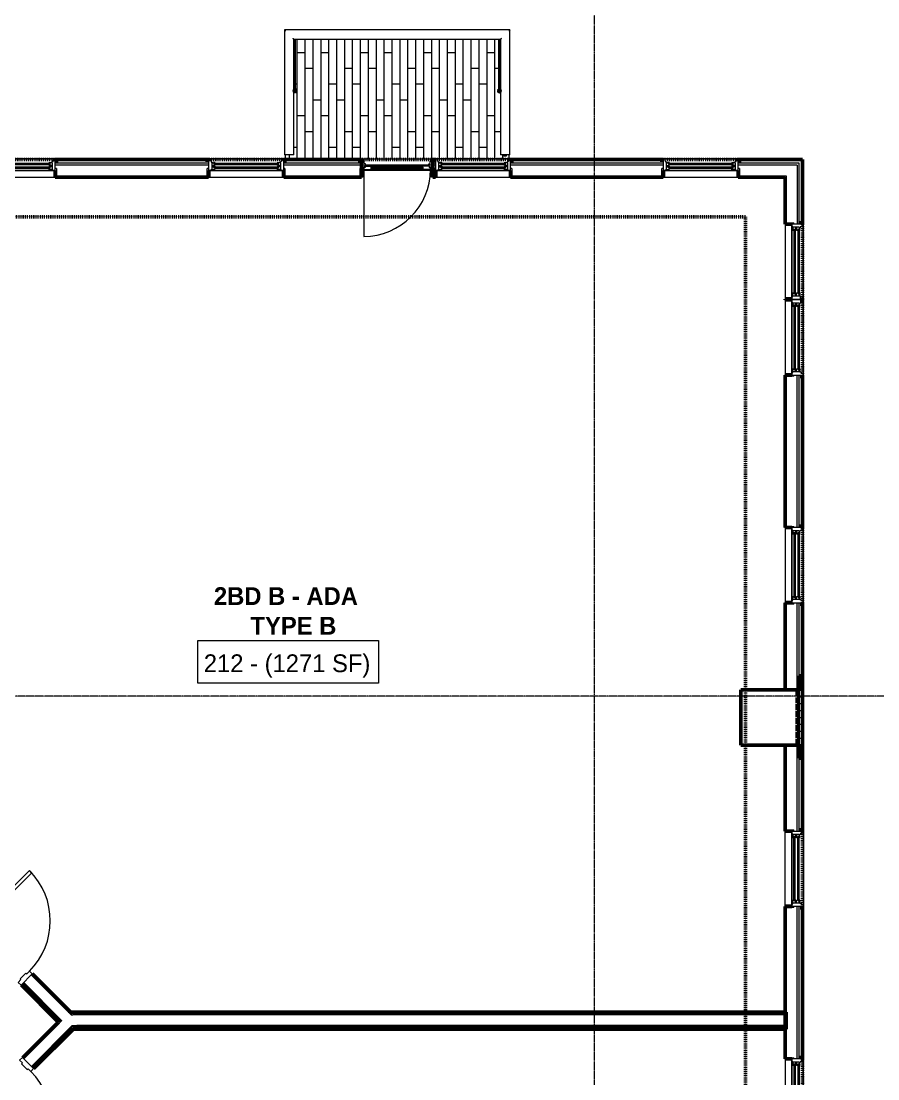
# Model space of a CAD drawing. Header units: inches. Extents: x -4235 to -464, y 9767 to 12463.
# Drawn here: x -2463 to -2030, y 11654 to 12189 of the extents above; entities that cross this region are included whole.
import ezdxf

# ---------------------------------------------------------------- set-up
doc = ezdxf.new("R2010")
doc.units = ezdxf.units.IN
doc.header["$MEASUREMENT"] = 0
doc.linetypes.add('Dash 1_16_', pattern=[0.125, 0.0625, -0.0625])
doc.linetypes.add('Grid Line 1_2_', pattern=[0.875, 0.5, -0.125, 0.125, -0.125])
for name, color, linetype, lineweight in [('0-1', 7, 'Continuous', 5), ('0-2', 50, 'Continuous', 9), ('A-AREA-IDEN', 2, 'Continuous', 9), ('A-DOOR-1', 10, 'Continuous', 20), ('A-DOOR-2', 50, 'Continuous', 9), ('A-DOOR-3', 31, 'Continuous', 9), ('A-DOOR-4', 31, 'Continuous', 20), ('A-DOOR-FRAM', 31, 'Continuous', 9), ('A-DOOR-FRAM-1', 10, 'Continuous', 20), ('A-DOOR-FRAM-2', 31, 'Continuous', 20), ('A-DOOR-GLAZ', 31, 'Continuous', 9), ('A-FLOR-3', 192, 'Continuous', 9), ('A-FLOR-HRAL', 11, 'Continuous', 9), ('A-FLOR-PATT-1', 9, 'Continuous', 9), ('A-GENM', 5, 'Continuous', 9), ('A-GENM-3', 5, 'Continuous', 50), ('A-GLAZ-1', 151, 'Continuous', 9), ('A-GLAZ-2', 151, 'Continuous', 20), ('A-GLAZ-3', 151, 'Continuous', 50), ('A-WALL', 113, 'Continuous', 13), ('A-WALL-2', 250, 'Continuous', 13), ('A-WALL-4', 113, 'Continuous', 50), ('A-WALL-5', 113, 'Continuous', 9), ('C-PROP-LINE-1', 91, 'Dash 1_16_', 50), ('I-WALL-1', 7, 'Continuous', 50), ('S-GRID-1', 1, 'Grid Line 1_2_', 9)]:
    doc.layers.add(name, color=color, linetype=linetype, lineweight=lineweight)
doc.styles.add('Century Gothic', font='ufonts.com_century-gothic.ttf', dxfattribs={"height": 9})
doc.styles.add('Century Gothic_B', font='GOTHICB.TTF', dxfattribs={"height": 9})

# ---------------------------------------------------------------- blocks, each defined once
blk = doc.blocks.new('HOLLOW METAL - UNIT DOOR-2191978-BACKGROUND - 2ND FLOOR')
at = {"layer": 'A-DOOR-1'}
for p, q in [((18, 40.125), (16.25, 40.125)), ((16.25, 40.125), (16.25, 4.125)), ((18, 4.125), (18, 40.125)), ((16.25, 4.125), (18, 4.125))]:
    blk.add_line(p, q, dxfattribs=at)
at = {"layer": 'A-DOOR-2'}
blk.add_arc((18, 4.125), 36, 90, 180, dxfattribs=at)
at = {"layer": 'A-DOOR-FRAM-1'}
for p, q in [((-18, 4.125), (-20, 4.125)), ((-20, 4.125), (-20, -3.875)), ((-18, 2.1875), (-18, 4.125)), ((-17.375, 2.1875), (-18, 2.1875)), ((-17.375, -1.9375), (-17.375, 2.1875)), ((18, 2.1875), (17.375, 2.1875)), ((17.375, 2.1875), (17.375, -1.9375)), ((18, 4.125), (18, 2.1875)), ((20, 4.125), (18, 4.125)), ((20, -3.875), (20, 4.125)), ((-20, -3.875), (-18, -3.875)), ((-18, -3.875), (-18, -1.9375)), ((-18, -1.9375), (-17.375, -1.9375)), ((17.375, -1.9375), (18, -1.9375)), ((18, -1.9375), (18, -3.875)), ((18, -3.875), (20, -3.875))]:
    blk.add_line(p, q, dxfattribs=at)
blk = doc.blocks.new('HOLLOW METAL - UNIT DOOR-2191977-BACKGROUND - 2ND FLOOR')
at = {"layer": 'A-DOOR-1'}
for p, q in [((16.25, -4.125), (18, -4.125)), ((16.25, -40.125), (16.25, -4.125)), ((18, -4.125), (18, -40.125)), ((18, -40.125), (16.25, -40.125))]:
    blk.add_line(p, q, dxfattribs=at)
at = {"layer": 'A-DOOR-2'}
blk.add_arc((18, -4.125), 36, 180, 270, dxfattribs=at)
at = {"layer": 'A-DOOR-FRAM-1'}
for p, q in [((-20, 3.875), (-18, 3.875)), ((-20, -4.125), (-20, 3.875)), ((-18, 3.875), (-18, 1.9375)), ((-18, 1.9375), (-17.375, 1.9375)), ((-17.375, 1.9375), (-17.375, -2.1875)), ((17.375, 1.9375), (18, 1.9375)), ((17.375, -2.1875), (17.375, 1.9375)), ((18, 3.875), (20, 3.875)), ((18, 1.9375), (18, 3.875)), ((20, 3.875), (20, -4.125)), ((-18, -4.125), (-20, -4.125)), ((-18, -2.1875), (-18, -4.125)), ((-17.375, -2.1875), (-18, -2.1875)), ((18, -2.1875), (17.375, -2.1875)), ((18, -4.125), (18, -2.1875)), ((20, -4.125), (18, -4.125))]:
    blk.add_line(p, q, dxfattribs=at)
blk = doc.blocks.new('CTR - 1st Phase - Common Walls_rvt-1-BACKGROUND - 2ND FLOOR')
at = {"layer": 'A-WALL-2'}
for p, q in [((-2458.22, 11706.15), (-2439.39, 11687.32)), ((-2462.9, 11701.46), (-2444.08, 11682.64)), ((-2462.46, 11701.9), (-2443.64, 11683.08)), ((-2462.11, 11702.26), (-2443.28, 11683.43)), ((-2439.39, 11687.32), (-2438.95, 11686.88)), ((-2438.95, 11686.88), (-2438.69, 11686.61)), ((-2438.69, 11686.61), (-2437.8, 11686.61)), ((-2438.06, 11685.99), (-2438.69, 11686.61)), ((-2076.17, 11686.61), (-2437.8, 11686.61)), ((-2443.64, 11682.19), (-2462.11, 11663.72)), ((-2444.08, 11682.64), (-2443.64, 11682.19)), ((-2443.64, 11683.08), (-2443.19, 11682.64)), ((-2443.19, 11682.64), (-2443.64, 11682.19)), ((-2443.19, 11682.64), (-2443.64, 11682.19)), ((-2443.28, 11683.43), (-2442.84, 11682.99)), ((-2442.84, 11682.99), (-2443.19, 11682.64)), ((-2442.84, 11682.99), (-2443.19, 11682.64)), ((-2438.06, 11685.99), (-2437.18, 11685.99)), ((-2076.17, 11685.99), (-2437.18, 11685.99)), ((-2437.56, 11680.49), (-2458.22, 11659.83)), ((-2437.36, 11679.99), (-2457.87, 11659.48)), ((-2437.1, 11679.36), (-2457.42, 11659.04)), ((-2437.56, 11680.49), (-2436.86, 11680.49)), ((-2437.36, 11679.99), (-2436.47, 11679.99)), ((-2436.86, 11680.49), (-2435.26, 11680.49)), ((-2436.47, 11679.99), (-2435.76, 11679.99)), ((-2076.17, 11679.36), (-2436.39, 11679.36)), ((-2076.17, 11679.99), (-2435.76, 11679.99)), ((-2076.17, 11680.49), (-2435.26, 11680.49))]:
    blk.add_line(p, q, dxfattribs=at)
at = {"layer": 'I-WALL-1'}
for p, q in [((-2438.95, 11687.76), (-2457.78, 11706.59)), ((-2463.26, 11701.11), (-2444.43, 11682.28)), ((-2438.43, 11687.24), (-2438.95, 11687.76)), ((-2076.17, 11687.24), (-2438.43, 11687.24)), ((-2076.17, 11678.74), (-2076.17, 11687.24)), ((-2444.43, 11682.28), (-2462.55, 11664.16)), ((-2457.07, 11658.68), (-2437.01, 11678.74)), ((-2437.01, 11678.74), (-2076.17, 11678.74))]:
    blk.add_line(p, q, dxfattribs=at)
at = {"layer": '0-2'}
for name, p, rotation in [('HOLLOW METAL - UNIT DOOR-2191977-BACKGROUND - 2ND FLOOR', (-2474.84, 11717.81), 134.9999999999988), ('HOLLOW METAL - UNIT DOOR-2191978-BACKGROUND - 2ND FLOOR', (-2474.13, 11647.46), 225.0000000000052)]:
    blk.add_blockref(name, p, dxfattribs=dict(at, rotation=rotation))
blk = doc.blocks.new('Door-Inswing-Andersen-400_Series-Single - 3_ 0-1_8_ x custom height - 2ND FLOOR-2895725-BACKGROUND - 2ND FLOOR')
at = {"layer": 'A-DOOR-3'}
blk.add_line((16.87, 0.66), (16.87, 34.41), dxfattribs=at)
blk.add_arc((16.87, 0.66), 33.75, 90, 180, dxfattribs=at)
at = {"layer": 'A-DOOR-4'}
for p, q in [((-16.87, -0.41), (-16.87, 0.66)), ((-16.87, 0.66), (-12.44, 0.66)), ((-13.19, 0.66), (-13.19, -0.66)), ((-13.19, 0.66), (-13.19, 0.59)), ((-13.19, 0.59), (-12.67, 0.59)), ((-12.44, 0.09), (-13.19, 0.09)), ((-12.67, 0.59), (-12.47, 0.34)), ((-12.47, 0.34), (-12.44, 0.16)), ((12.44, 0.66), (-12.44, 0.66)), ((-12.44, 0.16), (-12.44, 0.09)), ((16.87, 0.66), (12.44, 0.66)), ((12.47, 0.34), (12.44, 0.16)), ((12.44, 0.16), (12.44, 0.09)), ((12.44, 0.09), (13.19, 0.09)), ((12.67, 0.59), (12.47, 0.34)), ((13.19, 0.59), (12.67, 0.59)), ((13.19, 0.66), (13.19, -0.66)), ((13.19, 0.66), (13.19, 0.59)), ((16.87, -0.41), (16.87, 0.66)), ((-16.26, -0.42), (-16.87, -0.41)), ((-16.26, -1.06), (-16.26, -0.42)), ((-16.26, -1.06), (-12.44, -1.06)), ((-13.19, -0.66), (-12.44, -0.66)), ((-12.44, -0.75), (-12.47, -1.06)), ((-12.44, -0.66), (-12.44, -0.75)), ((12.44, -1.06), (-12.44, -1.06)), ((12.44, -0.66), (12.44, -0.75)), ((13.19, -0.66), (12.44, -0.66)), ((12.44, -0.75), (12.47, -1.06)), ((16.26, -1.06), (12.44, -1.06)), ((16.26, -0.42), (16.87, -0.41)), ((16.26, -1.06), (16.26, -0.42))]:
    blk.add_line(p, q, dxfattribs=at)
at = {"layer": 'A-DOOR-FRAM'}
for p, q in [((-17.94, 4.44), (-17.31, 4.44)), ((-17.94, 1.12), (-17.94, 4.44)), ((-17.31, 1.12), (-17.94, 1.12)), ((-17.31, 4.44), (-17.31, 1.12)), ((17.31, 4.44), (17.94, 4.44)), ((17.31, 1.12), (17.31, 4.44)), ((17.94, 1.12), (17.31, 1.12)), ((17.94, 4.44), (17.94, 1.12))]:
    blk.add_line(p, q, dxfattribs=at)
at = {"layer": 'A-DOOR-FRAM-2'}
for p, q in [((-18.06, -4.75), (-18.06, 1.12)), ((-18.06, 1.12), (-17.03, 1.12)), ((-17.69, 1.12), (-18.06, 1.12)), ((-18.06, 1.12), (-17.94, 1.12)), ((-17.31, 1.12), (17.31, 1.12)), ((-17.03, 1.12), (-17.03, -0.66)), ((17.03, 1.12), (17.03, -0.66)), ((18.06, 1.12), (17.03, 1.12)), ((17.94, 1.12), (18.06, 1.12)), ((18.06, -4.75), (18.06, 1.12)), ((-19.69, -3.44), (-18.06, -3.44)), ((-18.06, -4.8), (-18.06, -4.44)), ((-18.06, -4.75), (-17.03, -4.75)), ((-17.03, -0.66), (-16.45, -0.66)), ((-16.69, -3.39), (-17.03, -3.63)), ((-17.03, -3.63), (-17.03, -4.75)), ((-16, -2.23), (-16.69, -2.39)), ((-16.69, -2.39), (-16.69, -3.39)), ((-16.45, -0.66), (-16.45, -1.09)), ((-16.45, -1.09), (-16, -1.09)), ((-16, -1.09), (-16, -2.23)), ((16.45, -1.09), (16, -1.09)), ((16, -1.09), (16, -2.23)), ((16, -2.23), (16.69, -2.39)), ((16.45, -0.66), (16.45, -1.09)), ((17.03, -0.66), (16.45, -0.66)), ((16.69, -2.39), (16.69, -3.39)), ((16.69, -3.39), (17.03, -3.63)), ((17.03, -3.63), (17.03, -4.75)), ((18.06, -4.75), (17.03, -4.75)), ((19.69, -3.44), (18.06, -3.44)), ((18.06, -4.44), (18.06, -4.8))]:
    blk.add_line(p, q, dxfattribs=at)
at = {"layer": 'A-DOOR-GLAZ'}
for p, q in [((12.44, 0.09), (-12.44, 0.09)), ((-13.19, -0.06), (-12.44, -0.06)), ((-12.44, -0.5), (-13.19, -0.5)), ((-12.98, -0.5), (-12.98, -0.06)), ((12.44, -0.06), (-12.44, -0.06)), ((12.44, -0.5), (-12.44, -0.5)), ((12.44, -0.66), (-12.44, -0.66)), ((13.19, -0.06), (12.44, -0.06)), ((12.44, -0.5), (13.19, -0.5)), ((12.98, -0.5), (12.98, -0.06))]:
    blk.add_line(p, q, dxfattribs=at)
blk = doc.blocks.new('Window-Double_Hung-Andersen-400_Series-Tilt_Wash - DOUBLE HUNG - REVERSE COTTAGE - 2ND FLOOR-2888385-BACKGROUND - 2ND FLOOR')
at = {"layer": 'A-GLAZ-1'}
for p, q in [((-16.29, 2.5), (-15.7, 2.5)), ((-16.29, 2.12), (-15.7, 2.12)), ((-16.29, 0.56), (-15.7, 0.56)), ((-16.29, 0.19), (-15.7, 0.19)), ((-15.82, 2.5), (-15.82, 2.12)), ((-15.82, 0.56), (-15.82, 0.19)), ((-15.7, 2.62), (15.7, 2.62)), ((-15.7, 2.5), (15.7, 2.5)), ((-15.7, 2.12), (15.7, 2.12)), ((-15.7, 2), (15.7, 2)), ((-15.7, 0.69), (15.7, 0.69)), ((-15.7, 0.56), (15.7, 0.56)), ((-15.7, 0.19), (15.7, 0.19)), ((-15.7, 0.06), (15.7, 0.06)), ((16.29, 2.5), (15.7, 2.5)), ((16.29, 2.12), (15.7, 2.12)), ((16.29, 0.56), (15.7, 0.56)), ((16.29, 0.19), (15.7, 0.19)), ((15.82, 2.5), (15.82, 2.12)), ((15.82, 0.56), (15.82, 0.19)), ((-19.01, -2.44), (-18.95, -2.44)), ((-18.95, -3.94), (-19.01, -3.94)), ((18.95, -1.06), (-18.95, -1.06)), ((-18.95, -1.06), (-18.95, -4.44)), ((-18.95, -4.44), (18.95, -4.44)), ((-18.32, -1.06), (-18.32, -4.44)), ((18.32, -1.06), (18.32, -4.44)), ((18.95, -4.44), (18.95, -1.06)), ((18.95, -2.44), (19.01, -2.44)), ((19.01, -3.94), (18.95, -3.94))]:
    blk.add_line(p, q, dxfattribs=at)
at = {"layer": 'A-GLAZ-2'}
for p, q in [((-19.01, 3.44), (-20.51, 3.44)), ((19.01, 4.81), (-19.01, 4.81)), ((-19.01, 4.81), (-19.01, -1.06)), ((-18.2, 4.81), (-18.2, 4)), ((-18.2, 4), (-17.92, 4)), ((-17.92, 4), (-17.61, 3.19)), ((-17.61, 3.19), (-17.14, 3.19)), ((-17.42, 2.75), (-16.57, 2.75)), ((-17.42, 2.75), (-17.42, -0.56)), ((-17.42, 1.37), (-15.86, 1.37)), ((-17.42, 0.81), (-16.57, 0.81)), ((-17.14, 3.19), (-17.14, 2.75)), ((-15.86, 2.97), (-16.57, 2.97)), ((-16.57, 2.62), (-16.57, 2.97)), ((-15.7, 2.62), (-16.57, 2.62)), ((-15.86, 1.03), (-16.57, 1.03)), ((-16.57, 0.69), (-16.57, 1.03)), ((-15.7, 0.69), (-16.57, 0.69)), ((-16.29, 2.62), (-16.29, 2)), ((-15.7, 2), (-16.29, 2)), ((-16.29, 0.69), (-16.29, 0.06)), ((-15.7, 0.06), (-16.29, 0.06)), ((-15.86, 2.97), (-15.7, 2.62)), ((-15.86, 1.37), (-15.7, 2)), ((-15.86, 1.03), (-15.7, 0.69)), ((-15.86, -0.56), (-15.7, 0.06)), ((15.86, 2.97), (15.7, 2.62)), ((15.7, 2.62), (16.57, 2.62)), ((15.7, 2), (16.29, 2)), ((15.86, 1.37), (15.7, 2)), ((15.86, 1.03), (15.7, 0.69)), ((15.7, 0.69), (16.57, 0.69)), ((15.7, 0.06), (16.29, 0.06)), ((15.86, -0.56), (15.7, 0.06)), ((15.86, 2.97), (16.57, 2.97)), ((17.42, 1.37), (15.86, 1.37)), ((15.86, 1.03), (16.57, 1.03)), ((16.29, 2.62), (16.29, 2)), ((16.29, 0.69), (16.29, 0.06)), ((16.57, 2.62), (16.57, 2.97)), ((17.42, 2.75), (16.57, 2.75)), ((16.57, 0.69), (16.57, 1.03)), ((17.42, 0.81), (16.57, 0.81)), ((17.14, 3.19), (17.14, 2.75)), ((17.61, 3.19), (17.14, 3.19)), ((17.42, 2.75), (17.42, -0.56)), ((17.92, 4), (17.61, 3.19)), ((18.2, 4), (17.92, 4)), ((18.2, 4.81), (18.2, 4)), ((19.01, -1.06), (19.01, 4.81)), ((19.01, 3.44), (20.51, 3.44)), ((-19.01, -1.06), (19.01, -1.06)), ((-17.67, -0.78), (-18, -1.06)), ((-17.67, -0.78), (-17.67, -0.56)), ((-17.67, -0.56), (-15.86, -0.56)), ((17.67, -0.56), (15.86, -0.56)), ((17.67, -0.78), (17.67, -0.56)), ((17.67, -0.78), (18, -1.06))]:
    blk.add_line(p, q, dxfattribs=at)
blk = doc.blocks.new('Window-Double_Hung-Andersen-400_Series-Tilt_Wash - DOUBLE HUNG - REVERSE COTTAGE - 2ND FLOOR-2888466-BACKGROUND - 2ND FLOOR')
at = {"layer": 'A-GLAZ-1'}
for p, q in [((-19.01, 3.94), (-18.95, 3.94)), ((-18.95, 2.44), (-19.01, 2.44)), ((-18.95, 4.44), (18.95, 4.44)), ((-18.95, 1.06), (-18.95, 4.44)), ((18.95, 1.06), (-18.95, 1.06)), ((-18.32, 1.06), (-18.32, 4.44)), ((18.32, 1.06), (18.32, 4.44)), ((18.95, 4.44), (18.95, 1.06)), ((18.95, 3.94), (19.01, 3.94)), ((19.01, 2.44), (18.95, 2.44)), ((-16.29, -0.19), (-15.7, -0.19)), ((-16.29, -0.56), (-15.7, -0.56)), ((-16.29, -2.13), (-15.7, -2.13)), ((-16.29, -2.5), (-15.7, -2.5)), ((-15.82, -0.56), (-15.82, -0.19)), ((-15.82, -2.5), (-15.82, -2.13)), ((-15.7, -0.06), (15.7, -0.06)), ((-15.7, -0.19), (15.7, -0.19)), ((-15.7, -0.56), (15.7, -0.56)), ((-15.7, -0.69), (15.7, -0.69)), ((-15.7, -2), (15.7, -2)), ((-15.7, -2.13), (15.7, -2.13)), ((-15.7, -2.5), (15.7, -2.5)), ((-15.7, -2.63), (15.7, -2.63)), ((16.29, -0.19), (15.7, -0.19)), ((16.29, -0.56), (15.7, -0.56)), ((16.29, -2.13), (15.7, -2.13)), ((16.29, -2.5), (15.7, -2.5)), ((15.82, -0.56), (15.82, -0.19)), ((15.82, -2.5), (15.82, -2.13))]:
    blk.add_line(p, q, dxfattribs=at)
at = {"layer": 'A-GLAZ-2'}
for p, q in [((-19.01, 1.06), (19.01, 1.06)), ((-19.01, -4.81), (-19.01, 1.06)), ((-17.67, 0.78), (-18, 1.06)), ((-17.67, 0.78), (-17.67, 0.56)), ((-17.67, 0.56), (-15.86, 0.56)), ((-17.42, -2.75), (-17.42, 0.56)), ((-15.86, 0.56), (-15.7, -0.06)), ((15.86, 0.56), (15.7, -0.06)), ((17.67, 0.56), (15.86, 0.56)), ((17.42, -2.75), (17.42, 0.56)), ((17.67, 0.78), (18, 1.06)), ((17.67, 0.78), (17.67, 0.56)), ((19.01, 1.06), (19.01, -4.81)), ((-19.01, -3.44), (-20.51, -3.44)), ((19.01, -4.81), (-19.01, -4.81)), ((-18.2, -4), (-17.92, -4)), ((-18.2, -4.81), (-18.2, -4)), ((-17.92, -4), (-17.61, -3.19)), ((-17.61, -3.19), (-17.14, -3.19)), ((-17.42, -0.81), (-16.57, -0.81)), ((-17.42, -1.38), (-15.86, -1.38)), ((-17.42, -2.75), (-16.57, -2.75)), ((-17.14, -3.19), (-17.14, -2.75)), ((-16.57, -0.69), (-16.57, -1.03)), ((-15.7, -0.69), (-16.57, -0.69)), ((-15.86, -1.03), (-16.57, -1.03)), ((-16.57, -2.63), (-16.57, -2.97)), ((-15.7, -2.63), (-16.57, -2.63)), ((-15.86, -2.97), (-16.57, -2.97)), ((-16.29, -0.69), (-16.29, -0.06)), ((-15.7, -0.06), (-16.29, -0.06)), ((-16.29, -2.63), (-16.29, -2)), ((-15.7, -2), (-16.29, -2)), ((-15.86, -1.03), (-15.7, -0.69)), ((-15.86, -1.38), (-15.7, -2)), ((-15.86, -2.97), (-15.7, -2.63)), ((15.7, -0.06), (16.29, -0.06)), ((15.86, -1.03), (15.7, -0.69)), ((15.7, -0.69), (16.57, -0.69)), ((15.86, -1.38), (15.7, -2)), ((15.7, -2), (16.29, -2)), ((15.86, -2.97), (15.7, -2.63)), ((15.7, -2.63), (16.57, -2.63)), ((15.86, -1.03), (16.57, -1.03)), ((17.42, -1.38), (15.86, -1.38)), ((15.86, -2.97), (16.57, -2.97)), ((16.29, -0.69), (16.29, -0.06)), ((16.29, -2.63), (16.29, -2)), ((16.57, -0.69), (16.57, -1.03)), ((17.42, -0.81), (16.57, -0.81)), ((16.57, -2.63), (16.57, -2.97)), ((17.42, -2.75), (16.57, -2.75)), ((17.14, -3.19), (17.14, -2.75)), ((17.61, -3.19), (17.14, -3.19)), ((17.92, -4), (17.61, -3.19)), ((18.2, -4), (17.92, -4)), ((18.2, -4.81), (18.2, -4)), ((19.01, -3.44), (20.51, -3.44))]:
    blk.add_line(p, q, dxfattribs=at)
blk = doc.blocks.new('Railing - Baluster_01-2700443-BACKGROUND - 2ND FLOOR')
at = {"layer": 'A-FLOR-HRAL'}
for p, q in [((-0.59, 1.18), (0.59, 1.18)), ((-0.59, 0.59), (-0.59, 1.18)), ((0.59, 1.18), (0.59, 0.59))]:
    blk.add_line(p, q, dxfattribs=at)
blk = doc.blocks.new('Railing - Railing-2700260-BACKGROUND - 2ND FLOOR')
at = {"layer": 'A-FLOR-HRAL'}
for p, q in [((-2216.09, 12184.2), (-2330.14, 12184.2)), ((-2330.14, 12184.2), (-2330.14, 12120.95)), ((-2325.41, 12179.48), (-2220.81, 12179.48)), ((-2325.41, 12120.95), (-2325.41, 12179.48)), ((-2220.81, 12179.48), (-2220.81, 12120.95)), ((-2216.09, 12120.95), (-2216.09, 12184.2)), ((-2329.66, 12120.95), (-2330.14, 12120.95)), ((-2325.88, 12120.95), (-2329.66, 12120.95)), ((-2325.41, 12120.95), (-2325.88, 12120.95)), ((-2220.34, 12120.95), (-2220.81, 12120.95)), ((-2216.56, 12120.95), (-2220.34, 12120.95)), ((-2216.09, 12120.95), (-2216.56, 12120.95))]:
    blk.add_line(p, q, dxfattribs=at)
for points, knots in [([(-2330.14, 12184.2), (-2330.14, 12184.2), (-2330.13, 12184.19), (-2330.1, 12184.17), (-2330.07, 12184.14), (-2330.05, 12184.11), (-2330.02, 12184.08), (-2329.99, 12184.06), (-2329.95, 12184.02), (-2329.91, 12183.97), (-2329.87, 12183.94), (-2329.83, 12183.9), (-2329.77, 12183.83), (-2329.71, 12183.77), (-2329.66, 12183.73)], [0, 0, 0, 0, 0.166667, 0.25, 0.333333, 0.416667, 0.458333, 0.5, 0.583333, 0.666667, 0.708333, 0.75, 0.833333, 1, 1, 1, 1]), ([(-2325.88, 12179.95), (-2325.84, 12179.91), (-2325.78, 12179.85), (-2325.7, 12179.77), (-2325.66, 12179.72), (-2325.62, 12179.69), (-2325.59, 12179.65), (-2325.56, 12179.62), (-2325.53, 12179.59), (-2325.5, 12179.57), (-2325.47, 12179.54), (-2325.45, 12179.51), (-2325.42, 12179.49), (-2325.41, 12179.48), (-2325.41, 12179.48)], [0, 0, 0, 0, 0.166667, 0.25, 0.333333, 0.375, 0.416667, 0.5, 0.541667, 0.583333, 0.666667, 0.75, 0.833333, 1, 1, 1, 1]), ([(-2220.34, 12179.95), (-2220.38, 12179.91), (-2220.44, 12179.85), (-2220.52, 12179.77), (-2220.57, 12179.72), (-2220.6, 12179.69), (-2220.63, 12179.65), (-2220.67, 12179.62), (-2220.69, 12179.59), (-2220.72, 12179.57), (-2220.75, 12179.54), (-2220.78, 12179.51), (-2220.8, 12179.49), (-2220.81, 12179.48), (-2220.81, 12179.48)], [0, 0, 0, 0, 0.166667, 0.25, 0.333333, 0.375, 0.416667, 0.5, 0.541667, 0.583333, 0.666667, 0.75, 0.833333, 1, 1, 1, 1]), ([(-2216.09, 12184.2), (-2216.09, 12184.2), (-2216.09, 12184.19), (-2216.12, 12184.17), (-2216.15, 12184.14), (-2216.18, 12184.11), (-2216.2, 12184.08), (-2216.23, 12184.06), (-2216.27, 12184.02), (-2216.31, 12183.97), (-2216.35, 12183.94), (-2216.39, 12183.9), (-2216.46, 12183.83), (-2216.52, 12183.77), (-2216.56, 12183.73)], [0, 0, 0, 0, 0.166667, 0.25, 0.333333, 0.416667, 0.458333, 0.5, 0.583333, 0.666667, 0.708333, 0.75, 0.833333, 1, 1, 1, 1])]:
    blk.add_open_spline(points, degree=3, knots=knots, dxfattribs=at)
at = {"rotation": 180}
blk.add_blockref('Railing - Baluster_01-2700443-BACKGROUND - 2ND FLOOR', (-2218.45, 12121.54), dxfattribs=at)
blk = doc.blocks.new('Walls 23 - Walls 1-2567155-BACKGROUND - 2ND FLOOR')
at = {"layer": 'A-WALL-4', "flags": 128}
for points in [[(-2220.99, 12153.38), (-2221.01, 12153.48), (-2221.04, 12153.58), (-2221.09, 12153.67), (-2221.16, 12153.73), (-2221.24, 12153.78), (-2221.32, 12153.81), (-2221.41, 12153.81), (-2221.5, 12153.78), (-2221.58, 12153.73), (-2221.65, 12153.67), (-2221.7, 12153.58), (-2221.73, 12153.48), (-2221.74, 12153.38)], [(-2221.74, 12153.38), (-2221.73, 12153.28), (-2221.7, 12153.18), (-2221.65, 12153.09), (-2221.58, 12153.02), (-2221.5, 12152.97), (-2221.41, 12152.95), (-2221.32, 12152.95), (-2221.24, 12152.97), (-2221.16, 12153.02), (-2221.09, 12153.09), (-2221.04, 12153.18), (-2221.01, 12153.28), (-2220.99, 12153.38)]]:
    blk.add_lwpolyline(points, dxfattribs=at)
at = {"layer": 'A-WALL-5'}
for p, q in [((-2221.74, 12179.48), (-2221.74, 12153.38)), ((-2220.99, 12153.38), (-2220.99, 12179.48))]:
    blk.add_line(p, q, dxfattribs=at)
blk = doc.blocks.new('Walls 24 - Walls 1-2567174-BACKGROUND - 2ND FLOOR')
at = {"layer": 'A-WALL-4', "flags": 128}
for points in [[(-2324.49, 12153.38), (-2324.5, 12153.48), (-2324.53, 12153.58), (-2324.58, 12153.67), (-2324.65, 12153.73), (-2324.73, 12153.78), (-2324.82, 12153.81), (-2324.91, 12153.81), (-2325, 12153.78), (-2325.08, 12153.73), (-2325.14, 12153.67), (-2325.2, 12153.58), (-2325.23, 12153.48), (-2325.24, 12153.38)], [(-2325.24, 12153.38), (-2325.23, 12153.28), (-2325.2, 12153.18), (-2325.14, 12153.09), (-2325.08, 12153.02), (-2325, 12152.97), (-2324.91, 12152.95), (-2324.82, 12152.95), (-2324.73, 12152.97), (-2324.65, 12153.02), (-2324.58, 12153.09), (-2324.53, 12153.18), (-2324.5, 12153.28), (-2324.49, 12153.38)]]:
    blk.add_lwpolyline(points, dxfattribs=at)
at = {"layer": 'A-WALL-5'}
for p, q in [((-2325.24, 12179.48), (-2325.24, 12153.38)), ((-2324.49, 12153.38), (-2324.49, 12179.48))]:
    blk.add_line(p, q, dxfattribs=at)
blk = doc.blocks.new('Perforated Panel at Magic-Pak - hvac panel - 3rd floor-2505075-BACKGROUND - 2ND FLOOR')
at = {"layer": 'A-GLAZ-3'}
for p, q in [((19.01, 4.44), (-19.01, 4.44)), ((-19.01, 4.37), (19.01, 4.37))]:
    blk.add_line(p, q, dxfattribs=at)
blk = doc.blocks.new('V-Series_EWC4_SPVU_RFA_2015 - 2ND AND 3RD FLOOR-2226480-BACKGROUND - 2ND FLOOR')
at = {"layer": 'A-GENM'}
for p, q in [((-3858.97, 11732.03), (-3858.97, 11734.83)), ((-3858.97, 11728.55), (-3858.97, 11731.53)), ((-3858.97, 11725.06), (-3858.97, 11728.05)), ((-3858.97, 11721.58), (-3858.97, 11724.56)), ((-3858.97, 11718.09), (-3858.97, 11721.08)), ((-3858.97, 11714.61), (-3858.97, 11717.59)), ((-3858.97, 11711.12), (-3858.97, 11714.11)), ((-3858.97, 11707.83), (-3858.97, 11710.62))]:
    blk.add_line(p, q, dxfattribs=at)
at = {"layer": 'A-GENM-3'}
for p, q in [((-3829.54, 11735.26), (-3858.97, 11735.26)), ((-3858.97, 11735.26), (-3858.97, 11734.83)), ((-3858.97, 11734.83), (-3857.97, 11734.83)), ((-3857.97, 11734.83), (-3857.97, 11732.03)), ((-3829.54, 11707.39), (-3829.54, 11735.26)), ((-3857.97, 11732.03), (-3858.97, 11732.03)), ((-3858.97, 11732.03), (-3858.97, 11731.53)), ((-3858.97, 11731.53), (-3857.97, 11731.53)), ((-3857.97, 11731.53), (-3857.97, 11728.55)), ((-3857.97, 11728.55), (-3858.97, 11728.55)), ((-3858.97, 11728.55), (-3858.97, 11728.05)), ((-3858.97, 11728.05), (-3857.97, 11728.05)), ((-3857.97, 11725.06), (-3858.97, 11725.06)), ((-3858.97, 11725.06), (-3858.97, 11724.56)), ((-3858.97, 11724.56), (-3857.97, 11724.56)), ((-3857.97, 11728.05), (-3857.97, 11725.06)), ((-3857.97, 11724.56), (-3857.97, 11721.58)), ((-3857.97, 11721.58), (-3858.97, 11721.58)), ((-3858.97, 11721.58), (-3858.97, 11721.08)), ((-3858.97, 11721.08), (-3857.97, 11721.08)), ((-3857.97, 11721.08), (-3857.97, 11718.09)), ((-3857.97, 11718.09), (-3858.97, 11718.09)), ((-3858.97, 11718.09), (-3858.97, 11717.59)), ((-3858.97, 11717.59), (-3857.97, 11717.59)), ((-3857.97, 11714.61), (-3858.97, 11714.61)), ((-3858.97, 11714.61), (-3858.97, 11714.11)), ((-3858.97, 11714.11), (-3857.97, 11714.11)), ((-3857.97, 11717.59), (-3857.97, 11714.61)), ((-3857.97, 11714.11), (-3857.97, 11711.12)), ((-3857.97, 11711.12), (-3858.97, 11711.12)), ((-3858.97, 11711.12), (-3858.97, 11710.62)), ((-3858.97, 11710.62), (-3857.97, 11710.62)), ((-3857.97, 11710.62), (-3857.97, 11707.83)), ((-3857.97, 11707.83), (-3858.97, 11707.83)), ((-3858.97, 11707.83), (-3858.97, 11707.39)), ((-3858.97, 11707.39), (-3829.54, 11707.39))]:
    blk.add_line(p, q, dxfattribs=at)
blk = doc.blocks.new('Family - ___-2835860-BACKGROUND - 2ND FLOOR')
at = {"layer": 'C-PROP-LINE-1'}
for p, q in [((-2067.92, 12118.59), (-2523.72, 12118.59)), ((-2067.92, 11247.39), (-2067.92, 12118.59))]:
    blk.add_line(p, q, dxfattribs=at)
blk = doc.blocks.new('Family - ___-2835903-BACKGROUND - 2ND FLOOR')
at = {"layer": 'C-PROP-LINE-1'}
for p, q in [((-2096.82, 12089.69), (-3831.82, 12089.69)), ((-2096.82, 11276.29), (-2096.82, 12089.69))]:
    blk.add_line(p, q, dxfattribs=at)
blk = doc.blocks.new('Family - ___-2835932-BACKGROUND - 2ND FLOOR')
at = {"layer": 'C-PROP-LINE-1'}
for p, q in [((-2067.92, 12118.59), (-3860.72, 12118.59)), ((-2067.92, 11247.39), (-2067.92, 12118.59))]:
    blk.add_line(p, q, dxfattribs=at)

msp = doc.modelspace()

# ---------------------------------------------------------------- hatches: boundary and pattern name
at = {"layer": 'A-FLOR-PATT-1'}
h = msp.add_hatch(dxfattribs=at)
h.set_pattern_fill('FP_2', color=256, style=0, pattern_type=2)
h.set_pattern_definition([(270, (-2991.646, 11076.839), (4, 2e-16), []), (0, (-2991.646, 11076.839), (8, 8), [4, -28]), (0, (-2987.646, 11060.839), (8, 8), [4, -28])])
h.paths.add_polyline_path([(-2325.76, 12118.95), (-2216.45, 12118.96), (-2216.45, 12120.95), (-2217.86, 12120.95), (-2217.86, 12120.36), (-2219.04, 12120.36), (-2219.04, 12120.95), (-2220.81, 12120.95), (-2220.85, 12179.48), (-2220.99, 12179.48), (-2221.04, 12153.18), (-2221.18, 12153.01), (-2221.27, 12152.97), (-2221.56, 12153.01), (-2221.65, 12153.09), (-2221.73, 12153.28), (-2221.74, 12153.48), (-2221.74, 12179.48), (-2324.49, 12179.48), (-2324.53, 12153.18), (-2324.68, 12153.01), (-2324.77, 12152.97), (-2325.05, 12153.01), (-2325.14, 12153.09), (-2325.23, 12153.28), (-2325.24, 12153.48), (-2325.24, 12179.48), (-2325.41, 12179.48), (-2325.43, 12120.95), (-2329.77, 12120.95), (-2329.77, 12118.95), (-2325.77, 12118.95)], flags=0)

# ---------------------------------------------------------------- linework, layer by layer
at = {"layer": 'A-AREA-IDEN', "flags": 128}
msp.add_lwpolyline([(-2373.96, 11875.27), (-2282.47, 11875.27), (-2282.47, 11853.78), (-2373.96, 11853.78)], close=True, dxfattribs=at)
at = {"layer": 'A-FLOR-3'}
for p, q in [((-2329.77, 12120.95), (-2329.77, 12118.95)), ((-2216.45, 12118.96), (-2216.45, 12120.95)), ((-2329.77, 12118.95), (-2253.74, 12118.95)), ((-2255.06, 12115.84), (-2291.19, 12115.84))]:
    msp.add_line(p, q, dxfattribs=at)
at = {"layer": 'A-WALL'}
for p, q in [((-2368.56, 12118.34), (-2446.11, 12118.34)), ((-2368.56, 12116.84), (-2446.11, 12116.84)), ((-2368.56, 12115.84), (-2446.11, 12115.84)), ((-2291.19, 12118.34), (-2330.54, 12118.34)), ((-2291.19, 12116.84), (-2330.54, 12116.84)), ((-2291.19, 12115.84), (-2330.54, 12115.84)), ((-2253.74, 12118.34), (-2255.06, 12118.34)), ((-2253.74, 12116.84), (-2255.06, 12116.84)), ((-2253.74, 12115.84), (-2255.06, 12115.84)), ((-2138.54, 12118.34), (-2215.71, 12118.34)), ((-2138.54, 12116.84), (-2215.71, 12116.84)), ((-2138.54, 12115.84), (-2215.71, 12115.84)), ((-2068.17, 12118.34), (-2100.51, 12118.34)), ((-2069.67, 12116.84), (-2100.51, 12116.84)), ((-2070.67, 12115.84), (-2100.51, 12115.84)), ((-2070.67, 12115.84), (-2070.67, 12086)), ((-2069.67, 12086), (-2069.67, 12116.84)), ((-2068.17, 12086), (-2068.17, 12118.34)), ((-2445.49, 12114.15), (-2446.11, 12114.15)), ((-2445.49, 12114.15), (-2445.49, 12110.34)), ((-2445.49, 12110.34), (-2369.19, 12110.34)), ((-2369.19, 12110.34), (-2369.19, 12114.15)), ((-2368.56, 12114.15), (-2369.19, 12114.15)), ((-2329.91, 12114.15), (-2330.54, 12114.15)), ((-2329.91, 12114.15), (-2329.91, 12110.34)), ((-2329.91, 12110.34), (-2291.81, 12110.34)), ((-2291.81, 12110.34), (-2291.81, 12114.15)), ((-2291.19, 12114.15), (-2291.81, 12114.15)), ((-2254.44, 12114.15), (-2255.06, 12114.15)), ((-2254.44, 12114.15), (-2254.44, 12110.34)), ((-2254.44, 12110.34), (-2254.36, 12110.34)), ((-2254.36, 12110.34), (-2254.36, 12114.15)), ((-2253.74, 12114.15), (-2254.36, 12114.15)), ((-2215.09, 12114.15), (-2215.71, 12114.15)), ((-2215.09, 12114.15), (-2215.09, 12110.34)), ((-2215.09, 12110.34), (-2139.16, 12110.34)), ((-2139.16, 12110.34), (-2139.16, 12114.15)), ((-2138.54, 12114.15), (-2139.16, 12114.15)), ((-2099.89, 12114.15), (-2100.51, 12114.15)), ((-2099.89, 12114.15), (-2099.89, 12110.34)), ((-2099.89, 12110.34), (-2076.17, 12110.34)), ((-2076.17, 12110.34), (-2076.17, 12086.63)), ((-2076.17, 12086.63), (-2072.36, 12086.63)), ((-2072.36, 12086), (-2072.36, 12086.63)), ((-2072.36, 12047.6), (-2072.36, 12047.98)), ((-2070.67, 12047.6), (-2070.67, 12047.98)), ((-2069.67, 12047.6), (-2069.67, 12047.98)), ((-2068.17, 12047.6), (-2068.17, 12047.98)), ((-2076.17, 12008.95), (-2076.17, 11933.03)), ((-2072.36, 12008.95), (-2076.17, 12008.95)), ((-2072.36, 12008.95), (-2072.36, 12009.58)), ((-2070.67, 11932.4), (-2070.67, 12009.58)), ((-2069.67, 11932.4), (-2069.67, 12009.58)), ((-2068.17, 11932.4), (-2068.17, 12009.58)), ((-2076.17, 11933.03), (-2072.36, 11933.03)), ((-2072.36, 11932.4), (-2072.36, 11933.03)), ((-2076.17, 11893.75), (-2076.17, 11850.89)), ((-2072.36, 11893.75), (-2076.17, 11893.75)), ((-2072.36, 11893.75), (-2072.36, 11894.38)), ((-2070.67, 11850.26), (-2070.67, 11894.38)), ((-2069.67, 11857.35), (-2069.67, 11894.38)), ((-2068.17, 11857.35), (-2068.17, 11894.38)), ((-2076.17, 11850.89), (-2072.36, 11850.89)), ((-2072.36, 11850.26), (-2072.36, 11850.89)), ((-2076.17, 11821.76), (-2076.17, 11779.43)), ((-2072.36, 11821.76), (-2076.17, 11821.76)), ((-2072.36, 11821.76), (-2072.36, 11822.39)), ((-2070.67, 11778.8), (-2070.67, 11822.39)), ((-2069.67, 11778.8), (-2069.67, 11815.83)), ((-2068.17, 11778.8), (-2068.17, 11815.83)), ((-2076.17, 11779.43), (-2072.36, 11779.43)), ((-2072.36, 11778.8), (-2072.36, 11779.43)), ((-2076.17, 11740.15), (-2076.17, 11664.23)), ((-2072.36, 11740.15), (-2076.17, 11740.15)), ((-2072.36, 11740.15), (-2072.36, 11740.78)), ((-2070.67, 11663.6), (-2070.67, 11740.78)), ((-2069.67, 11663.6), (-2069.67, 11740.78)), ((-2068.17, 11663.6), (-2068.17, 11740.78)), ((-2076.17, 11664.23), (-2072.36, 11664.23)), ((-2072.36, 11663.6), (-2072.36, 11664.23))]:
    msp.add_line(p, q, dxfattribs=at)
at = {"layer": 'A-WALL-4'}
for p, q in [((-2368.56, 12118.59), (-2446.11, 12118.59)), ((-2291.19, 12118.59), (-2330.54, 12118.59)), ((-2291.19, 12109.71), (-2291.19, 12118.59)), ((-2253.74, 12118.59), (-2255.06, 12118.59)), ((-2255.06, 12118.59), (-2255.06, 12109.71)), ((-2138.54, 12118.59), (-2215.71, 12118.59)), ((-2067.92, 12118.59), (-2100.51, 12118.59)), ((-2067.92, 12086), (-2067.92, 12118.59)), ((-2446.11, 12113.09), (-2446.11, 12109.71)), ((-2446.11, 12109.71), (-2368.56, 12109.71)), ((-2368.56, 12109.71), (-2368.56, 12113.09)), ((-2330.54, 12113.09), (-2330.54, 12109.71)), ((-2330.54, 12109.71), (-2291.19, 12109.71)), ((-2255.06, 12109.71), (-2253.74, 12109.71)), ((-2253.74, 12109.71), (-2253.74, 12113.09)), ((-2215.71, 12113.09), (-2215.71, 12109.71)), ((-2215.71, 12109.71), (-2138.54, 12109.71)), ((-2138.54, 12109.71), (-2138.54, 12113.09)), ((-2100.51, 12113.09), (-2100.51, 12109.71)), ((-2100.51, 12109.71), (-2076.8, 12109.71)), ((-2076.8, 12109.71), (-2076.8, 12086)), ((-2076.8, 12086), (-2073.42, 12086)), ((-2076.8, 12047.98), (-2076.8, 12047.6)), ((-2073.42, 12047.98), (-2076.8, 12047.98)), ((-2076.8, 12047.6), (-2073.42, 12047.6)), ((-2067.92, 12047.6), (-2067.92, 12047.98)), ((-2076.8, 12009.58), (-2076.8, 11932.4)), ((-2073.42, 12009.58), (-2076.8, 12009.58)), ((-2067.92, 11932.4), (-2067.92, 12009.58)), ((-2076.8, 11932.4), (-2073.42, 11932.4)), ((-2076.8, 11894.38), (-2076.8, 11850.26)), ((-2073.42, 11894.38), (-2076.8, 11894.38)), ((-2067.92, 11855.6), (-2067.92, 11894.38)), ((-2069.67, 11850.26), (-2069.67, 11857.35)), ((-2069.67, 11857.35), (-2068.17, 11857.35)), ((-2068.17, 11857.35), (-2068.17, 11855.6)), ((-2068.17, 11855.6), (-2067.92, 11855.6)), ((-2076.8, 11850.26), (-2069.67, 11850.26)), ((-2076.8, 11822.39), (-2076.8, 11778.8)), ((-2069.67, 11822.39), (-2076.8, 11822.39)), ((-2069.67, 11815.83), (-2069.67, 11822.39)), ((-2068.17, 11815.83), (-2069.67, 11815.83)), ((-2067.92, 11817.58), (-2068.17, 11817.58)), ((-2068.17, 11817.58), (-2068.17, 11815.83)), ((-2067.92, 11778.8), (-2067.92, 11817.58)), ((-2076.8, 11778.8), (-2073.42, 11778.8)), ((-2076.8, 11740.78), (-2076.8, 11663.6)), ((-2073.42, 11740.78), (-2076.8, 11740.78)), ((-2067.92, 11663.6), (-2067.92, 11740.78)), ((-2076.8, 11663.6), (-2073.42, 11663.6))]:
    msp.add_line(p, q, dxfattribs=at)
at = {"layer": 'A-WALL-5'}
for p, q in [((-2446.11, 12109.71), (-2446.17, 12109.71)), ((-2368.5, 12109.71), (-2368.56, 12109.71)), ((-2330.54, 12109.71), (-2330.6, 12109.71)), ((-2253.67, 12109.71), (-2253.74, 12109.71)), ((-2215.71, 12109.71), (-2215.77, 12109.71)), ((-2138.47, 12109.71), (-2138.54, 12109.71)), ((-2100.51, 12109.71), (-2100.57, 12109.71)), ((-2076.8, 12085.94), (-2076.8, 12086)), ((-2076.8, 12047.98), (-2076.8, 12048.04)), ((-2076.8, 12047.54), (-2076.8, 12047.6)), ((-2076.8, 12009.58), (-2076.8, 12009.64)), ((-2076.8, 11932.34), (-2076.8, 11932.4)), ((-2076.8, 11894.38), (-2076.8, 11894.44)), ((-2076.8, 11778.74), (-2076.8, 11778.8)), ((-2076.8, 11740.78), (-2076.8, 11740.84)), ((-2076.8, 11663.54), (-2076.8, 11663.6))]:
    msp.add_line(p, q, dxfattribs=at)
at = {"layer": 'S-GRID-1'}
for p, q in [((-2173.32, 9836.18), (-2173.32, 12413.74)), ((-464.45, 11847.19), (-4185.7, 11847.19))]:
    msp.add_line(p, q, dxfattribs=at)

# ---------------------------------------------------------------- block references
at = {"layer": '0-1'}
msp.add_blockref('CTR - 1st Phase - Common Walls_rvt-1-BACKGROUND - 2ND FLOOR', (0, 0), dxfattribs=at)
at = {"layer": 'A-DOOR-3', "rotation": 180}
msp.add_blockref('Door-Inswing-Andersen-400_Series-Single - 3_ 0-1_8_ x custom height - 2ND FLOOR-2895725-BACKGROUND - 2ND FLOOR', (-2273.12, 12114.15), dxfattribs=at)
at = {"layer": 'A-FLOR-HRAL'}
msp.add_blockref('Railing - Railing-2700260-BACKGROUND - 2ND FLOOR', (0, 0), dxfattribs=at)
at = {"layer": 'A-GENM', "rotation": 180}
msp.add_blockref('V-Series_EWC4_SPVU_RFA_2015 - 2ND AND 3RD FLOOR-2226480-BACKGROUND - 2ND FLOOR', (-5928.65, 23557.65), dxfattribs=at)
at = {"layer": 'A-GLAZ-1'}
for p in [(-2465.12, 12114.15), (-2349.55, 12114.15), (-2234.72, 12114.15), (-2119.52, 12114.15)]:
    msp.add_blockref('Window-Double_Hung-Andersen-400_Series-Tilt_Wash - DOUBLE HUNG - REVERSE COTTAGE - 2ND FLOOR-2888385-BACKGROUND - 2ND FLOOR', p, dxfattribs=at)
for name, p, rotation in [('Window-Double_Hung-Andersen-400_Series-Tilt_Wash - DOUBLE HUNG - REVERSE COTTAGE - 2ND FLOOR-2888385-BACKGROUND - 2ND FLOOR', (-2072.36, 12066.99), 269.9999999999999), ('Window-Double_Hung-Andersen-400_Series-Tilt_Wash - DOUBLE HUNG - REVERSE COTTAGE - 2ND FLOOR-2888385-BACKGROUND - 2ND FLOOR', (-2072.36, 12028.59), 269.9999999999999), ('Window-Double_Hung-Andersen-400_Series-Tilt_Wash - DOUBLE HUNG - REVERSE COTTAGE - 2ND FLOOR-2888385-BACKGROUND - 2ND FLOOR', (-2072.36, 11913.39), 269.9999999999999), ('Perforated Panel at Magic-Pak - hvac panel - 3rd floor-2505075-BACKGROUND - 2ND FLOOR', (-2072.36, 11836.59), 269.9999999999999), ('Window-Double_Hung-Andersen-400_Series-Tilt_Wash - DOUBLE HUNG - REVERSE COTTAGE - 2ND FLOOR-2888466-BACKGROUND - 2ND FLOOR', (-2072.36, 11759.79), 89.99999999999991), ('Window-Double_Hung-Andersen-400_Series-Tilt_Wash - DOUBLE HUNG - REVERSE COTTAGE - 2ND FLOOR-2888385-BACKGROUND - 2ND FLOOR', (-2072.36, 11644.59), 269.9999999999999)]:
    msp.add_blockref(name, p, dxfattribs=dict(at, rotation=rotation))
at = {"layer": 'A-WALL-5'}
for name in ['Walls 24 - Walls 1-2567174-BACKGROUND - 2ND FLOOR', 'Walls 23 - Walls 1-2567155-BACKGROUND - 2ND FLOOR']:
    msp.add_blockref(name, (0, 0), dxfattribs=at)
at = {"layer": 'C-PROP-LINE-1'}
for name in ['Family - ___-2835860-BACKGROUND - 2ND FLOOR', 'Family - ___-2835932-BACKGROUND - 2ND FLOOR', 'Family - ___-2835903-BACKGROUND - 2ND FLOOR']:
    msp.add_blockref(name, (0, 0), dxfattribs=at)

# ---------------------------------------------------------------- texts
at = {"layer": 'A-AREA-IDEN', "char_height": 9, "attachment_point": 1}
for s, insert, width, style in [('2BD B - ADA', (-2365.84, 11902.25), 90.9, 'Century Gothic_B'), ('TYPE B', (-2347.34, 11887.25), 46.359, 'Century Gothic_B'), ('212 - (1271 SF)', (-2370.96, 11868.27), 103.323, 'Century Gothic')]:
    msp.add_mtext(s, dxfattribs=dict(at, insert=insert, width=width, style=style))

doc.saveas('drawing.dxf')
